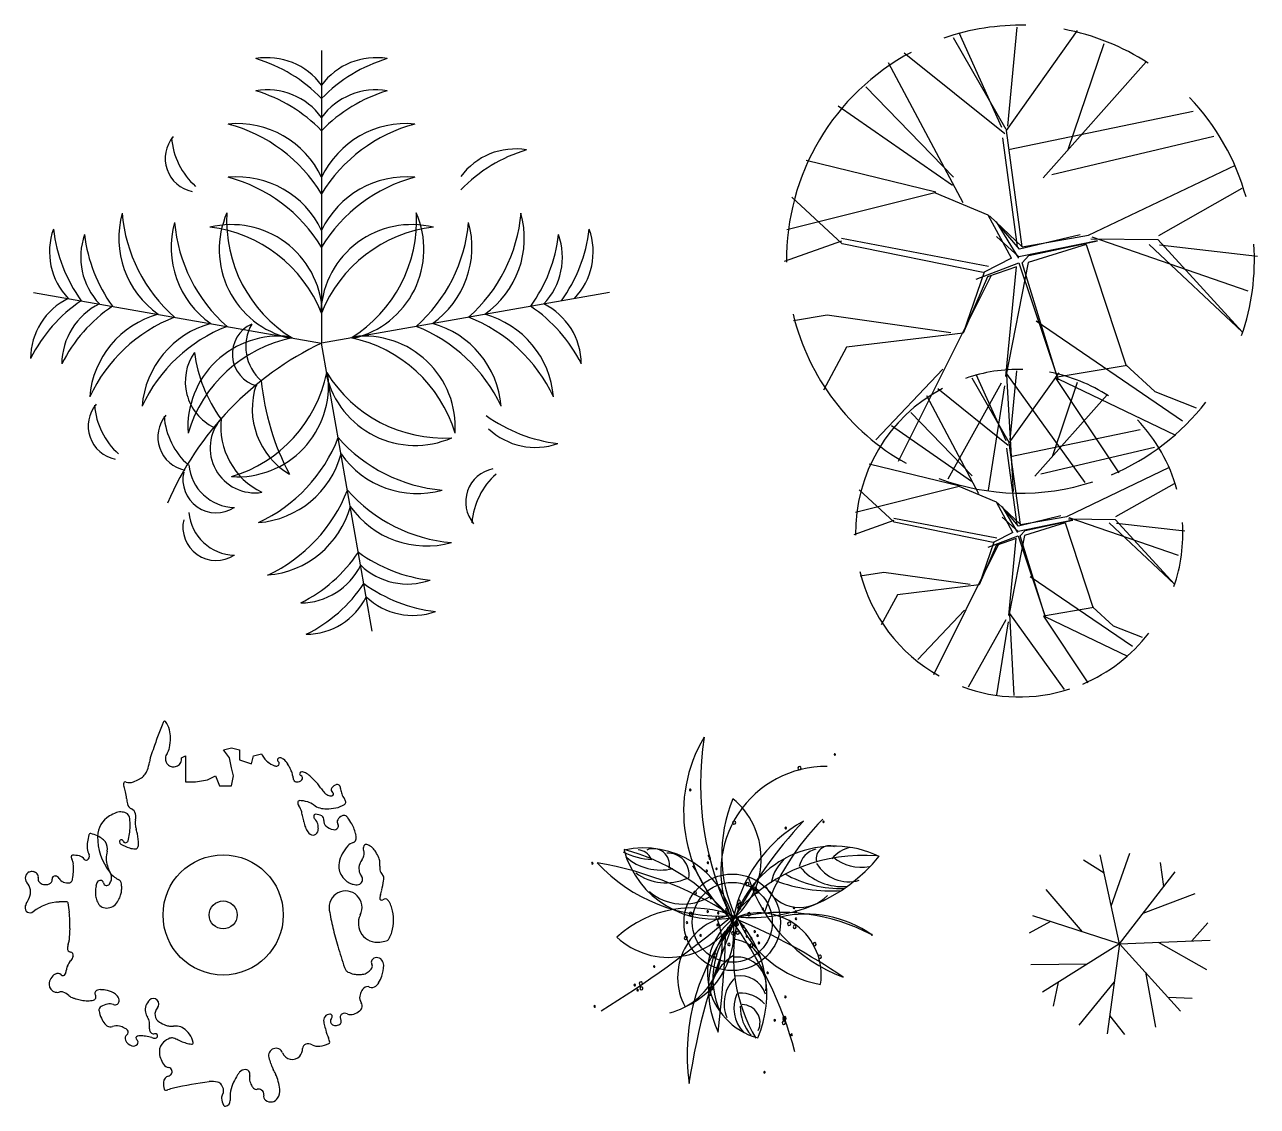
# Model space of a CAD drawing. Extents: x -42728 to 99010, y -18674 to 47645.
# Drawn here: x 42716 to 44614, y 5503 to 7167 of the extents above; entities that cross this region are included whole.
import ezdxf

# ---------------------------------------------------------------- set-up
doc = ezdxf.new("R2010")
doc.units = 0
doc.header["$LTSCALE"] = 100
doc.header["$MEASUREMENT"] = 0
doc.layers.get('0').update_dxf_attribs({"linetype": 'CONTINUOUS'})
doc.layers.add('1', color=1, linetype='CONTINUOUS')
doc.layers.add('WINDOW', color=2, linetype='CONTINUOUS')
doc.styles.get("Standard").update_dxf_attribs({"font": 'ISOCP'})

# ---------------------------------------------------------------- blocks, each defined once
blk = doc.blocks.new('P02TRX01')
at = {"color": 0, "linetype": 'ByBlock'}
for p, q in [((-0.0399, 0.2813), (-0.1308, 0.4841)), ((-0.03, 0.2753), (0.1219, 0.4889)), ((-0.0272, 0.2845), (-0.0072, 0.4959)), ((-0.031, 0.2771), (-0.143, 0.4733)), ((0.1015, 0.2341), (0.1786, 0.4613)), ((-0.0337, 0.2677), (-0.2486, 0.4406)), ((0.0481, 0.1739), (0.2686, 0.422)), ((-0.1228, 0.1202), (-0.2822, 0.4196)), ((-0.143, 0.1751), (-0.3306, 0.3684)), ((-0.1453, 0.1573), (-0.3897, 0.3271)), ((-0.026, 0.2344), (0.3692, 0.3167)), ((0.0037, 0.0267), (-0.03, 0.2753)), ((-0.0062, 0.0264), (-0.0376, 0.2594)), ((0.0666, 0.181), (0.4129, 0.2626)), ((-0.1812, 0.1432), (-0.4582, 0.2109)), ((0.1451, 0.0511), (0.4593, 0.2011)), ((-0.1835, 0.1421), (-0.4994, 0.0626)), ((-0.3813, 0.033), (-0.4888, 0.1323)), ((-0.0693, 0.0941), (-0.1835, 0.1421)), ((0.2956, 0.0509), (0.4739, 0.1518)), ((-0.0193, 0.002), (-0.0693, 0.0941)), ((0.0037, 0.0267), (-0.0661, 0.0926)), ((-0.0523, 0.0798), (-0.0046, 0.0024)), ((-0.0023, 0.0211), (-0.0523, 0.0798)), ((-0.3826, 0.0383), (-0.505, -0.0048)), ((-0.0685, -0.0158), (-0.3827, 0.0444)), ((-0.0795, -0.0284), (-0.3813, 0.033)), ((-0.0033, 0.0052), (-0.0515, 0.0485)), ((0.1644, 0.0395), (-0.0033, 0.0052)), ((0.1272, 0.0524), (-0.0023, 0.0211)), ((0.0037, 0.0267), (0.1451, 0.0511)), ((0.1401, 0.0316), (0.0163, -0.0068)), ((0.018, 0.0081), (0.1644, 0.0395)), ((0.1401, 0.0316), (0.2252, -0.2257)), ((0.1502, 0.0438), (0.2932, 0.0419)), ((0.1521, 0.0476), (0.4856, -0.0675)), ((0.2747, 0.0316), (0.4739, -0.1553)), ((0.4739, -0.1553), (0.2932, 0.0419)), ((0.297, 0.0308), (0.5062, 0.0066)), ((-0.0193, 0.002), (-0.0774, -0.0274)), ((0.0033, -0.008), (0.018, 0.0081)), ((-0.0947, -0.0428), (-0.0033, -0.0081)), ((-0.0089, -0.0164), (-0.0703, -0.0374)), ((0.0163, -0.0068), (-0.0316, -0.251)), ((-0.0316, -0.251), (-0.0089, -0.0164)), ((-0.0033, -0.0081), (0.0805, -0.2575)), ((0.0805, -0.2575), (0.0033, -0.008)), ((-0.0638, -0.0361), (-0.2616, -0.4323)), ((-0.0774, -0.0274), (-0.1226, -0.1582)), ((-0.0703, -0.0374), (-0.1226, -0.1582)), ((-0.4131, -0.1198), (-0.485, -0.1315)), ((-0.1491, -0.1573), (-0.4131, -0.1198)), ((0.0332, -0.1319), (0.346, -0.3455)), ((-0.1226, -0.1582), (-0.3718, -0.188)), ((-0.3718, -0.188), (-0.421, -0.2797)), ((-0.1664, -0.2348), (-0.3091, -0.3858)), ((0.2283, -0.2272), (0.074, -0.253)), ((0.2252, -0.2257), (0.2869, -0.2828)), ((-0.0298, -0.2473), (-0.016, -0.4961)), ((-0.0297, -0.2449), (0.1373, -0.4775)), ((0.074, -0.253), (0.2098, -0.4567)), ((0.0803, -0.256), (0.3312, -0.3757)), ((-0.0411, -0.2647), (-0.1554, -0.4702)), ((-0.034, -0.2703), (-0.0693, -0.4935)), ((0.2869, -0.2828), (0.3752, -0.3176))]:
    blk.add_line(p, q, dxfattribs=at)
for start, end in [(88.6766, 109.1318), (56.9006, 79.3688), (117.8667, 180.7636), (15.425, 43.7388), (340.9435, 3.7139), (193.5797, 240.7292), (292.8624, 322.3567), (249.5801, 287.9773)]:
    blk.add_arc((0, 0), 0.5, start, end, dxfattribs=at)
blk = doc.blocks.new('A$C02926387')
at = {"layer": 'WINDOW'}
for p, xscale, yscale, zscale in [((363.6, 673.4), 720, 720, 720), ((361.5, 251.9), 503.9999999999999, 503.9999999999999, 503.9999999999999)]:
    blk.add_blockref('P02TRX01', p, dxfattribs=dict(at, xscale=xscale, yscale=yscale, zscale=zscale))
blk = doc.blocks.new('A$C02EC4B9F')
at = {"layer": '1'}
blk.add_blockref('A$C02926387', (0, -1.9), dxfattribs=at)
blk = doc.blocks.new('TREE')
at = {"color": 3}
for p in [(0, 450), (-443.2, 78.1), (443.2, 78.1), (78.1, -443.2)]:
    blk.add_line(p, (0, 0), dxfattribs=at)
for centre, radius, start, end in [((-83.7, 335.3), 103.9, 36.29, 99.6243), ((-168, 213.7), 233.8, 44.0763, 73.3794), ((83.7, 335.3), 103.9, 80.3757, 143.71), ((168, 213.7), 233.8, 106.6206, 135.9237), ((-83.7, 285.7), 103.9, 36.29, 99.6243), ((-168, 164.1), 233.8, 44.0763, 73.3794), ((83.7, 285.7), 103.9, 80.3757, 143.71), ((168, 164.1), 233.8, 106.6206, 135.9237), ((-130.1, 193.8), 143.9, 25.2489, 95.3937), ((-205.9, 104), 241.2, 31.3712, 75.0366), ((130.1, 193.8), 143.9, 84.6063, 154.7511), ((205.9, 104), 241.2, 104.9634, 148.6288), ((-188.9, 284.2), 51.8, 139.742, 258.7475), ((-118.8, 325.1), 112.6, 184.618, 228.2106), ((298.1, 194.8), 103.9, 80.3757, 143.71), ((382.3, 73.2), 233.8, 106.6206, 135.9237), ((-130.1, 111.9), 143.9, 25.2489, 95.3937), ((-205.9, 22.1), 241.2, 31.3712, 75.0366), ((130.1, 111.9), 143.9, 84.6063, 154.7511), ((205.9, 22.1), 241.2, 104.9634, 148.6288), ((-168.2, 161.8), 143.9, 164.6063, 234.7511), ((-66.7, 220.8), 241.2, 184.9634, 228.6288), ((-17.3, 144.1), 140.2, 156.3654, 256.5741), ((66, 188.6), 212.2, 176.8122, 238.3335), ((-66, 188.6), 212.2, 301.6665, 3.1878), ((17.3, 144.1), 140.2, 283.4259, 23.6346), ((66.7, 220.8), 241.2, 311.3712, 355.0366), ((168.2, 161.8), 143.9, 305.2489, 15.3937), ((-314.8, 140.5), 103.9, 160.3757, 223.71), ((-180.4, 202.4), 233.8, 186.6206, 215.9237), ((-87.6, 147.6), 143.9, 164.6063, 234.7511), ((14, 206.6), 241.2, 184.9634, 228.6288), ((-138.9, 42.1), 140.2, 3.4259, 103.6346), ((-197.2, -32.3), 212.2, 21.6665, 83.1878), ((138.9, 42.1), 140.2, 76.3654, 176.5741), ((197.2, -32.3), 212.2, 96.8122, 158.3335), ((-14, 206.6), 241.2, 311.3712, 355.0366), ((87.6, 147.6), 143.9, 305.2489, 15.3937), ((179.7, 202.2), 233.8, 324.0763, 353.3794), ((314.1, 140.4), 103.9, 316.29, 19.6243), ((-266.8, 132.1), 103.9, 160.3757, 223.71), ((-132.5, 193.9), 233.8, 186.6206, 215.9237), ((132.5, 193.9), 233.8, 324.0763, 353.3794), ((266.8, 132.1), 103.9, 316.29, 19.6243), ((-343.9, -24.4), 103.9, 116.29, 179.6243), ((-238.8, -128.4), 233.8, 124.0763, 153.3794), ((-295.9, -32.8), 103.9, 116.29, 179.6243), ((295.9, -32.8), 103.9, 0.3757, 63.71), ((-190.8, -136.9), 233.8, 124.0763, 153.3794), ((-213.4, -94.5), 143.9, 105.2489, 175.3937), ((-138.2, -184.7), 241.2, 111.3712, 155.0366), ((138.2, -184.7), 241.2, 24.9634, 68.6288), ((213.4, -94.5), 143.9, 4.6063, 74.7511), ((190.8, -136.9), 233.8, 26.6206, 55.9237), ((-132.8, -108.7), 143.9, 105.2489, 175.3937), ((-57.6, -198.9), 241.2, 111.3712, 155.0366), ((-86.6, -16.9), 50.7, 114.2257, 255.1279), ((-46.4, -5.3), 70.2, 150.4398, 228.6694), ((57.6, -198.9), 241.2, 24.9634, 68.6288), ((132.8, -108.7), 143.9, 4.6063, 74.7511), ((-65.6, -129.5), 140.2, 83.4259, 183.6346), ((-2.4, -199.8), 212.2, 101.6665, 163.1878), ((2.4, -199.8), 212.2, 16.8122, 78.3335), ((65.6, -129.5), 140.2, 356.3654, 96.5741), ((209.1, -438.9), 486.1, 115.4772, 156.6585), ((-131.6, -59.2), 78.2, 144.9865, 244.4034), ((27.4, 15.3), 225, 187.5759, 215.8942), ((-199.8, -2.4), 212.2, 286.8122, 348.3335), ((-129.5, -65.6), 140.2, 266.3654, 6.5741), ((144.1, -17.3), 140.2, 193.4259, 293.6346), ((188.6, 66), 212.2, 211.6665, 273.1878), ((9.9, -101.2), 116.6, 161.4477, 239.3672), ((285.7, -22.2), 380.1, 185.4007, 208.139), ((-307.4, -127.6), 51.8, 139.742, 258.7475), ((-237.3, -86.6), 112.6, 184.618, 228.2106), ((-200.2, -144.5), 51.8, 139.742, 258.7475), ((-130.1, -103.6), 112.6, 184.618, 228.2106), ((390.7, 77.8), 233.8, 234.0763, 263.3794), ((-102.6, -161.5), 68.9, 138.8744, 278.9763), ((-42.7, -128.4), 112.5, 173.7536, 244.097), ((328.9, -56.6), 103.9, 226.29, 289.6243), ((-198.9, -57.6), 241.2, 294.9634, 338.6288), ((206.6, 14), 241.2, 221.3712, 265.0366), ((-108.7, -132.8), 143.9, 274.6063, 344.7511), ((147.6, -87.6), 143.9, 215.2489, 285.3937), ((-132.5, -181), 72, 185.1845, 268.654), ((-162.1, -209.9), 51.3, 167.0577, 302.8533), ((273.6, -244.4), 51.8, 101.2525, 220.258), ((343.7, -285.4), 112.6, 131.7894, 175.382), ((-184.7, -138.2), 241.2, 294.9634, 338.6288), ((220.8, -66.7), 241.2, 221.3712, 265.0366), ((-132.5, -254.3), 72, 185.1845, 268.654), ((-94.5, -213.4), 143.9, 274.6063, 344.7511), ((161.8, -168.2), 143.9, 215.2489, 285.3937), ((-162.1, -283.2), 51.3, 167.0577, 302.8533), ((-136.9, -190.8), 233.8, 296.6206, 325.9237), ((193.9, -132.5), 233.8, 234.0763, 263.3794), ((-32.8, -295.9), 103.9, 270.3757, 333.71), ((132.1, -266.8), 103.9, 226.29, 289.6243), ((-128.4, -239.1), 233.8, 296.6206, 325.9237), ((202.4, -180.8), 233.8, 234.0763, 263.3794), ((-24.3, -344.2), 103.9, 270.3757, 333.71), ((140.6, -315.2), 103.9, 226.29, 289.6243)]:
    blk.add_arc(centre, radius, start, end, dxfattribs=at)
at = {"color": 3, "width": 0.8, "flags": 9}
for tag in ['XSIZE', 'YSIZE']:
    blk.add_attdef(tag, (54.6, -14.8), '', height=0.5, dxfattribs=at)
blk = doc.blocks.new('A$C0AFE4F2D')
for p, q in [((305.4, 548.4), (317.8, 551.4)), ((317.8, 551.4), (330.1, 548.4)), ((240.7, 536), (246.9, 539.1)), ((246.9, 539.1), (246.9, 499.1)), ((314.7, 536), (305.4, 548.4)), ((317.8, 520.6), (314.7, 536)), ((330.1, 548.4), (330.1, 533)), ((330.1, 533), (348.6, 526.8)), ((348.6, 526.8), (351.7, 539.1)), ((351.7, 539.1), (364, 542.2)), ((320.9, 508.3), (317.8, 520.6)), ((246.9, 499.1), (262.3, 499.1)), ((262.3, 499.1), (280.8, 502.2)), ((280.8, 502.2), (293.1, 508.3)), ((293.1, 508.3), (299.3, 492.9)), ((317.8, 492.9), (320.9, 508.3)), ((299.3, 492.9), (317.8, 492.9))]:
    blk.add_line(p, q)
for radius in [92.5, 21.5]:
    blk.add_circle((304.8, 294.4), radius)
for centre, radius, start, end in [((313.5, 545.3), 110.6, 155.3138, 158.1851), ((214.5, 590.8), 1.72, 36.8884, 155.3138), ((184.6, 568.3), 39.2, 16.1152, 36.8884), ((3367.9, -598), 3372.1, 159.6249, 160.0045), ((619.1, 423), 439.8, 158.1851, 159.6249), ((180.3, 567.1), 43.6, 0, 16.1152), ((1394.3, 120.2), 1271.8, 160.0045, 160.6226), ((197.6, 556.9), 25.2, 326.1021, 347.4827), ((151.8, 567.1), 72.1, 347.4827, 360), ((258.8, 519.6), 68.2, 160.6226, 171.733), ((231, 534.4), 15.1, 146.1021, 173.8715), ((228.3, 534.7), 12.3, 173.8715, 206.5807), ((228, 534.5), 12.8, 333.4197, 7.092), ((391.6, 553.2), 29.7, 201.8254, 216.8887), ((391.4, 553.1), 29.4, 216.8887, 232.0254), ((391.5, 532.9), 3.19, 85.7998, 235.0045), ((390.9, 524.7), 11.4, 53.1486, 85.7998), ((383, 514.1), 24.7, 31.1113, 53.1486), ((163, 526.9), 27, 323.1116, 339.6923), ((133.8, 537.7), 58.1, 339.6923, 351.733), ((229.9, 535.5), 14.1, 206.5807, 237.0882), ((227.8, 532.4), 10.3, 237.0882, 270), ((227.8, 536.5), 14.4, 270, 297.7897), ((229.2, 533.9), 11.5, 297.7897, 333.4197), ((399.4, 563.4), 42.5, 232.0254, 248.2121), ((386.4, 530.9), 7.55, 248.2121, 287.2461), ((387.6, 527.2), 3.68, 287.2461, 55.0045), ((332.5, 483.6), 83.6, 26.5807, 31.1113), ((319.1, 476.9), 98.6, 22.4091, 26.5807), ((390.2, 506.2), 21.7, 4.1836, 22.4091), ((425.4, 511.6), 2.9, 84.0454, 246.7126), ((423.9, 497.9), 16.7, 63.4503, 84.0454), ((418.1, 486.2), 29.8, 48.061, 63.4503), ((154.4, 496), 3.04, 69.9295, 180.1262), ((162.5, 496), 11.2, 180.1262, 200.14), ((160.8, 513.6), 15.7, 249.9295, 292.2671), ((117.8, 618.6), 129.2, 292.2671, 296.5495), ((164.8, 524.4), 23.9, 296.5495, 306.5172), ((163, 526.9), 27, 306.5172, 323.1116), ((427.5, 508.9), 15.7, 184.1836, 205.6707), ((418.4, 504.6), 5.62, 205.6707, 270), ((418.4, 508.8), 9.88, 270, 317.3396), ((422.6, 505), 4.25, 317.3396, 66.7126), ((318.8, 375.6), 178.4, 45.0193, 48.061), ((355.5, 412.4), 126.4, 41.4063, 45.0193), ((413.7, 463.7), 48.8, 32.6888, 41.4063), ((482.7, 482.3), 13.1, 104.0271, 145.1902), ((480.5, 491), 4.16, 26.6474, 104.0271), ((97.7, 472.2), 57.9, 11.3855, 20.14), ((19, 456.4), 138.2, 7.0455, 11.3855), ((502.4, 520.6), 56.5, 212.6888, 220.792), ((475.3, 497.2), 20.8, 220.792, 243.4505), ((471.1, 488.7), 11.3, 243.4505, 274.3867), ((476, 487), 5.02, 145.1902, 236.6351), ((471.7, 480.4), 2.87, 274.3867, 56.6351), ((471.7, 486.6), 14.1, 5.33, 26.6474), ((514.8, 490.6), 29.3, 185.33, 200.0664), ((514.2, 490.4), 28.6, 200.0664, 217.2677), ((241.9, 483.9), 86.5, 187.0455, 192.5319), ((168.4, 467.6), 11.2, 192.5319, 245.0643), ((159, 447.5), 11, 12.0517, 65.0643), ((421.6, 468.1), 2.05, 90, 175.863), ((428.3, 467.6), 8.81, 175.863, 217.0337), ((401.3, 447.2), 25, 12.9569, 37.0337), ((421.6, 422.2), 48, 73.819, 90), ((426.9, 440.7), 28.7, 52.6959, 73.819), ((460.5, 484.8), 26.7, 232.6959, 254.6051), ((464.1, 497.6), 40.1, 254.6051, 270), ((464.1, 526.8), 69.2, 270, 281.6994), ((469.2, 501.7), 43.6, 281.6994, 300.9467), ((482.8, 466.6), 10.8, 9.1019, 37.2677), ((489.7, 467.7), 3.88, 300.9467, 9.1019), ((147.8, 415.1), 36.3, 119.7343, 180), ((172.6, 371.6), 86.4, 111.7882, 119.7343), ((145.5, 439.4), 13.4, 91.5479, 111.7882), ((146, 422.2), 30.7, 75.9726, 91.5479), ((151.1, 442.8), 9.41, 47.6317, 75.9726), ((149.9, 441.5), 11.2, 5.7143, 47.6317), ((64, 432.9), 97.6, 351.7938, 5.7143), ((193.3, 435.9), 24, 168.4336, 191.1003), ((148.2, 445.2), 22.1, 348.4336, 12.0517), ((291.9, 422.1), 137.3, 9.6779, 12.9569), ((562.5, 468.2), 137.3, 189.6779, 192.9569), ((483.5, 450), 56.1, 192.9569, 201.8146), ((450.2, 446.1), 6.11, 174.183, 227.4289), ((446.9, 446.4), 2.78, 90, 174.183), ((436.5, 431.1), 14.2, 13.2903, 47.4289), ((446.9, 429.6), 19.6, 60.7469, 90), ((453.3, 441), 6.53, 349.6742, 60.7469), ((468.8, 438.2), 9.22, 169.6742, 228.2403), ((486.5, 437.5), 6.18, 150.21, 213.409), ((494.9, 432.7), 15.8, 116.5495, 150.21), ((490.5, 441.4), 6.04, 60.5879, 116.5495), ((488.4, 437.6), 10.4, 36.8884, 60.5879), ((439, 400.5), 72.2, 27.9445, 36.8884), ((228.2, 385), 134.1, 165.9546, 170.7014), ((101, 416.8), 3.03, 133.9431, 165.9546), ((100.6, 417.3), 2.39, 75.9729, 133.9431), ((88.7, 369.6), 51.5, 63.9929, 75.9729), ((57.1, 433.9), 104.6, 345.955, 351.7938), ((229.4, 443), 60.8, 191.1003, 196.3126), ((72.7, 397.1), 102.5, 12.3003, 16.3126), ((96.8, 402.4), 77.9, 0, 12.3003), ((475.4, 446.8), 47.5, 201.8146, 211.4458), ((443.4, 427.2), 9.94, 211.4458, 270), ((443.4, 424.7), 7.43, 270, 338.9275), ((418.3, 426.8), 33, 0, 13.2903), ((438, 426.8), 13.2, 338.9275, 360), ((478.4, 449), 23.7, 228.2403, 260.544), ((475.7, 432.4), 6.9, 260.544, 322.589), ((477.2, 431.3), 5.05, 322.589, 33.409), ((436.7, 399.3), 74.8, 14.0454, 27.9445), ((495.9, 414.1), 13.7, 341.2331, 14.0454), ((129.1, 401.2), 33.7, 170.7014, 205.0131), ((89.4, 371.1), 49.8, 53.1486, 63.9929), ((202.3, 415.1), 90.8, 180, 217.0258), ((106.7, 394.2), 21, 36.3957, 53.1486), ((110.1, 396.7), 16.7, 344.6736, 36.3957), ((148, 407.1), 2.93, 19.1063, 189.3913), ((149.8, 407.4), 4.72, 189.3913, 239.0531), ((179.7, 457.4), 62.9, 239.0531, 252.2566), ((154.6, 409.4), 3.99, 199.1063, 316.5217), ((154.4, 409.5), 4.2, 316.5217, 345.955), ((166.9, 402.4), 7.81, 320.4661, 360), ((536.2, 363.7), 54.1, 137.0898, 168.6826), ((511, 387.1), 19.7, 107.9476, 137.0898), ((503, 411.7), 6.21, 287.9476, 341.2331), ((527.8, 396.7), 7.57, 149.9484, 203.583), ((525.4, 398.1), 4.79, 63.4505, 149.9484), ((514, 375.2), 30.4, 31.8687, 63.4505), ((76.5, 383.4), 5.59, 161.9237, 213.5807), ((72.8, 384.5), 1.77, 90, 161.9237), ((59.7, 372.2), 14.6, 2.2912, 33.5807), ((72.8, 339.2), 47.1, 76.9304, 90), ((80.6, 372.5), 13, 35.8185, 76.9304), ((94.1, 382.2), 3.73, 215.8185, 297.6515), ((93, 384.4), 6.14, 297.6515, 25.0131), ((164.9, 381.7), 40.1, 164.6736, 197.4138), ((169.8, 426.4), 30.4, 252.2566, 270), ((169.8, 399.9), 3.98, 270, 320.4661), ((556.2, 356), 44.4, 147.4727, 157.763), ((498.7, 392.6), 23.7, 327.4727, 341.5572), ((509.9, 388.9), 12, 341.5572, 23.583), ((491.9, 361.5), 56.3, 21.8148, 31.8687), ((519.3, 372.5), 26.9, 7.234, 21.8148), ((10.2, 350.8), 10.3, 75.9729, 111.565), ((9.7, 348.7), 12.6, 43.78, 75.9729), ((-62.7, 367.3), 137, 360, 2.2912), ((-139.6, 367.3), 214, 358.1667, 0), ((176.2, 385.2), 52, 197.4138, 208.3631), ((109.8, 349.3), 23.6, 12.0769, 28.3631), ((508.7, 369.2), 26, 168.6826, 214.9127), ((532.6, 365.6), 18.9, 157.763, 217.5155), ((564.2, 366.6), 18.5, 171.696, 189.5309), ((521.8, 372.8), 24.3, 351.696, 7.234), ((557.3, 365.4), 11.5, 189.5309, 228.9522), ((10.1, 351.2), 9.95, 111.565, 222.2284), ((-13.7, 329.6), 22.1, 335.2649, 42.2284), ((14.1, 352.9), 6.4, 345.1424, 43.78), ((26.8, 349.6), 6.74, 165.1424, 222.1382), ((30.7, 353.1), 12, 222.1382, 258.6973), ((31.7, 357.8), 16.8, 258.6973, 289.4401), ((35, 348.4), 6.81, 289.4401, 6.9695), ((46.2, 349.8), 4.53, 86.764, 186.9695), ((46.1, 347.4), 6.85, 26.6957, 86.764), ((61.8, 355.3), 10.7, 206.6957, 253.8767), ((68.6, 379), 35.4, 253.8767, 270), ((68.6, 346.6), 2.96, 270, 327.9841), ((59.4, 352.4), 13.9, 327.9841, 348.6825), ((8.7, 362.5), 65.6, 348.6825, 358.1667), ((128.8, 335.3), 20.1, 150.9422, 168.6826), ((115.6, 342.6), 4.97, 13.1644, 150.9422), ((125.5, 344.9), 5.19, 193.1644, 324.9691), ((162.1, 384.9), 40.6, 217.0258, 242.2915), ((113.6, 353.3), 19.7, 324.9691, 345.955), ((120.3, 351.6), 12.8, 345.955, 12.0769), ((138.9, 340.6), 9.48, 8.4767, 62.2915), ((108.5, 336), 40.2, 0, 8.4767), ((520.6, 377.5), 40.6, 214.9127, 231.3591), ((508.5, 362.4), 21.2, 231.3591, 254.1739), ((510.8, 370.3), 29.5, 254.1739, 270), ((510.8, 349.6), 8.8, 270, 299.1871), ((511.1, 349.1), 8.19, 299.1871, 37.5155), ((172.1, 410.1), 384.8, 348.4047, 350.5316), ((545.2, 351.5), 6.92, 357.3365, 48.9522), ((514.5, 352.9), 37.6, 350.5316, 357.3365), ((156.5, 329.7), 48.3, 168.6826, 180.1096), ((148.6, 329.7), 40.5, 180.1096, 191.3175), ((94.6, 343.7), 55.9, 328.2026, 338.1854), ((119.9, 333.5), 28.6, 338.1854, 352.1508), ((101.8, 336), 46.9, 352.1508, 360), ((493.2, 305.9), 25.4, 333.0205, 189.9626), ((574.5, 316.3), 28.9, 162.1207, 171.9517), ((479.8, 346.9), 70.7, 342.1207, 348.4047), ((7.6, 305.4), 7.73, 167.6577, 308.9555), ((17.2, 303.3), 17.6, 165.955, 167.6577), ((17.3, 303.3), 17.7, 164.2575, 165.955), ((14.8, 304), 15.1, 148.9422, 164.2575), ((-73.9, 357.4), 88.4, 328.9422, 335.2649), ((54.4, 247.4), 66.8, 91.525, 128.9555), ((64.3, -123.3), 437.7, 90, 91.525), ((64.3, 312.8), 1.58, 64.4132, 90), ((64.1, 312.4), 2.07, 11.3175, 64.4132), ((-51.2, 289.3), 119.7, 4.5756, 11.3175), ((148.3, 329.7), 40.2, 191.3175, 202.566), ((125.3, 320.1), 15.2, 202.566, 270), ((125.3, 324.7), 19.8, 270, 328.2026), ((548.8, 320), 2.97, 171.9517, 311.1702), ((554.3, 313.7), 5.32, 42.2175, 131.1702), ((543.3, 303.7), 20.2, 26.5807, 42.2175), ((519.4, 291.8), 46.9, 16.3353, 26.5807), ((501.3, 286.5), 65.7, 0, 16.3353), ((-248, 273.5), 317, 0, 4.5756), ((937.3, 383.9), 476.3, 189.9626, 193.2491), ((541.7, 281.2), 28.9, 153.0205, 278.4325), ((501.3, 286.5), 65.7, 343.6648, 360), ((-88.9, 273.5), 158, 353.5159, 360), ((1005.7, 400), 546.6, 193.2491, 196.317), ((515.5, 282.3), 50.9, 333.4193, 343.6648), ((86.6, 241.2), 21.7, 157.9863, 174.3515), ((44.1, 258.4), 24.1, 337.9863, 353.5159), ((529.7, 361.6), 110.2, 278.4325, 284.0271), ((555.5, 258.5), 3.96, 284.0271, 313.8773), ((548.5, 265.9), 14.1, 313.8773, 333.4193), ((70.7, 242.8), 5.69, 174.3515, 262.4189), ((69.2, 232.1), 5.12, 348.2035, 82.4189), ((61.2, 233.8), 13.3, 315.3338, 348.2035), ((1370.7, 506.9), 926.8, 196.317, 198.4465), ((540.7, 220.3), 8.47, 90, 147.392), ((540.7, 218.1), 10.7, 39.456, 90), ((88.2, 206.6), 24.9, 158.759, 175.4086), ((89, 206.3), 25.8, 135.3338, 158.759), ((507, 218.8), 16.4, 198.4465, 214.5319), ((500.9, 214.6), 9.03, 214.5319, 243.4505), ((515.7, 223.1), 20.7, 306.8514, 329.3385), ((538.4, 221.8), 5.72, 147.392, 211.6213), ((528.4, 215.6), 6.04, 329.3385, 31.6213), ((539.1, 216.8), 12.8, 360, 39.456), ((503.7, 216.8), 48.2, 339.973, 0), ((55, 187.5), 18, 118.3385, 180), ((50.2, 196.5), 7.72, 46.8492, 118.3385), ((58.2, 205.1), 4.09, 226.8492, 333.544), ((48.9, 209.8), 14.5, 333.544, 355.4086), ((514.8, 242.3), 40, 243.4505, 257.0837), ((513.6, 237.1), 34.6, 257.0837, 270), ((513.6, 236.5), 34, 270, 283.0376), ((517.1, 221.4), 18.5, 283.0376, 306.8514), ((526, 200.9), 21.2, 310.6201, 329.0191), ((493.2, 220.6), 59.4, 329.0191, 339.973), ((49.2, 187.5), 12.2, 180, 257.1178), ((49.5, 188.8), 13.6, 257.1178, 286.7983), ((55.8, 168.1), 8.13, 68.1402, 106.7983), ((48.3, 149.4), 28.2, 48.3039, 68.1402), ((103.9, 168.2), 5.1, 283.7037, 31.337), ((112.7, 173.6), 5.27, 106.3416, 211.337), ((115.9, 162.7), 16.7, 90, 106.3416), ((115.9, 135.8), 43.5, 79.9038, 90), ((115.6, 134), 45.4, 63.4504, 79.9038), ((128.1, 159), 17.4, 36.7723, 63.4504), ((546.1, 162.7), 31.8, 153.4193, 167.7599), ((534, 168.8), 18.2, 134.4187, 153.4193), ((527, 175.9), 8.17, 66.4411, 134.4187), ((533.8, 191.7), 9.05, 246.4411, 310.6201), ((80.6, 185.6), 20.3, 228.3039, 251.7659), ((94.3, 227.3), 64.1, 251.7659, 255.9726), ((123.7, 345.1), 185.5, 255.9726, 258.4454), ((96.6, 212.4), 50.1, 258.4454, 270), ((96.6, 198), 35.7, 270, 283.7037), ((119.6, 148.1), 6.03, 116.5497, 151.8406), ((138.6, 110.2), 48.4, 104.2697, 116.5497), ((130.3, 142.6), 15, 68.5425, 104.2697), ((138.4, 163), 6.97, 248.5425, 302.0055), ((131.8, 161.7), 12.9, 360, 36.7723), ((139.2, 161.7), 5.45, 302.0055, 0), ((205.7, 148.2), 20.8, 161.5536, 189.3125), ((206.2, 148), 21.3, 134.1288, 161.5536), ((197.4, 157.1), 8.64, 316.402, 134.1288), ((527.3, 166.8), 12.5, 167.7599, 216.8431), ((510.7, 154.4), 8.18, 335.0926, 36.8431), ((119.9, 148), 6.34, 151.8406, 191.3175), ((160.6, 156.1), 47.8, 191.3175, 205.4437), ((164.7, 158), 52.4, 205.4437, 216.8884), ((204.1, 147.9), 19.2, 189.3125, 214.5303), ((173.1, 126.5), 18.5, 8.8816, 34.5303), ((213.8, 141.5), 14, 136.402, 240.0732), ((470.2, 131.4), 10.8, 143.1113, 190.4666), ((469.3, 132), 9.7, 92.9126, 143.1113), ((469, 137.9), 3.77, 313.72, 92.9126), ((475.8, 130.9), 5.99, 133.72, 229.9096), ((481.2, 130.9), 5.56, 303.7019, 34.6331), ((490.2, 137.1), 5.37, 121.7461, 214.6331), ((491.9, 134.3), 8.69, 64.0837, 121.7461), ((501.3, 153.6), 12.7, 244.0837, 291.0952), ((492.7, 175.9), 36.6, 291.0952, 306.8512), ((507.7, 155.8), 11.6, 306.8512, 335.0926), ((132.9, 134.2), 12.6, 216.8884, 240.3426), ((131.1, 131.1), 9.01, 240.3426, 290.436), ((140.7, 105.3), 18.4, 76.0068, 110.436), ((135.9, 86.1), 38.3, 63.4505, 76.0068), ((145.5, 105.4), 16.7, 44.3909, 63.4505), ((154.1, 113.8), 4.69, 303.4038, 44.3909), ((207, 120.1), 15.9, 170.0438, 191.1594), ((171.7, 126.3), 19.9, 350.0438, 8.8816), ((198.1, 118.4), 6.88, 191.1594, 282.1364), ((243.5, 193.2), 73.6, 240.0732, 248.2118), ((225.9, 149.1), 26.1, 248.2118, 261.8988), ((225.3, 144.9), 21.9, 261.8988, 277.7449), ((231.5, 99.5), 23.9, 82.5958, 97.7449), ((231.7, 101.3), 22.1, 56.3278, 82.5958), ((224.6, 90.6), 35, 35.4997, 56.3278), ((518.1, 140.2), 59.5, 190.4666, 194.0454), ((797.8, 210.2), 347.8, 194.0454, 195.5258), ((546.4, 140.3), 86.9, 195.5258, 203.8864), ((477.5, 133), 8.69, 229.9096, 270), ((477.5, 136.4), 12.1, 270, 303.7019), ((160.3, 104.4), 6.52, 123.4038, 205.1216), ((169.6, 108.8), 16.8, 205.1216, 251.5768), ((166.7, 100.1), 7.7, 251.5768, 322.8878), ((173.5, 104.9), 3, 101.6794, 235.2072), ((169, 98.4), 4.86, 322.8878, 55.2072), ((177.1, 87.4), 20.9, 90, 101.6794), ((177.1, 32.2), 76.1, 83.8884, 90), ((181, 68.1), 40, 69.4397, 83.8884), ((199.5, 117.5), 12.8, 249.4397, 275.1554), ((200.3, 108.2), 3.51, 275.1554, 102.1364), ((224.9, 84.6), 18.3, 130.503, 180), ((235.8, 71.9), 35.1, 111.7883, 130.503), ((225.9, 96.5), 8.59, 73.3941, 111.7883), ((215.3, 60.9), 45.7, 63.7317, 73.3941), ((262.6, 156.7), 61.1, 243.7317, 252.0849), ((283.4, 221), 128.7, 252.0849, 255.9729), ((258.7, 122.3), 26.9, 255.9729, 264.4763), ((226.1, 91.7), 33.1, 11.3171, 35.4997), ((256.3, 97.7), 2.25, 264.4763, 11.3171), ((433.9, 89.1), 6.74, 107.534, 181.7747), ((435.6, 83.6), 12.4, 61.1887, 107.534), ((444.1, 154.8), 63, 278.5182, 291.7882), ((443.9, 94.9), 25.2, 8.3287, 23.8864), ((466.7, 98.3), 2.19, 291.7882, 8.3287), ((240.7, 84.6), 34.1, 180, 215.736), ((385.9, 77.8), 11.3, 22.0372, 195.81), ((411.1, 88), 15.9, 202.0372, 316.2724), ((410.7, 88.4), 16.4, 316.2724, 1.7747), ((450.6, 111), 18.8, 241.1887, 278.5182), ((223.5, 72.3), 13, 215.736, 258.6164), ((219.7, 53.2), 6.47, 16.2633, 78.6164), ((575.2, 131.4), 208, 195.81, 198.4464), ((417.6, 78.9), 41.8, 198.4464, 204.3263), ((456.5, 96.5), 84.6, 204.3263, 208.134), ((223.2, 36.3), 10.3, 103.5358, 176.4038), ((219.2, 53.1), 6.94, 283.5358, 16.2633), ((287.8, 5.5), 32.6, 75.0553, 97.76), ((466.5, -35.6), 162.7, 149.0192, 153.5055), ((350.8, 33.8), 27.8, 138.1569, 149.0192), ((339.3, 44.1), 12.4, 90, 138.1569), ((339.3, 49.8), 6.7, 22.648, 90), ((357.4, 43.1), 12.2, 161.9277, 194.396), ((338.2, 49.3), 7.9, 341.9277, 22.648), ((383.4, 49.8), 39.1, 194.396, 206.5803), ((224.8, -27.4), 178.2, 25.5105, 28.134), ((325.6, 20.7), 66.4, 4.7669, 25.5105), ((248.4, 34.7), 35.5, 176.4038, 194.045), ((215.8, 26.6), 1.95, 194.045, 275.8652), ((214.3, 42.1), 17.6, 275.8652, 287.0219), ((257.5, -99.2), 130.2, 102.9296, 107.0219), ((367.2, -576.8), 620.2, 97.76, 102.9296), ((293.3, 26.1), 11.3, 36.8887, 75.0553), ((289.6, 23.3), 15.9, 4.9345, 36.8887), ((295.7, 23.8), 9.76, 326.2591, 4.9345), ((367.9, 13.5), 52.5, 153.5055, 185.1046), ((364.3, 40.2), 17.8, 206.5803, 224.6858), ((356, 32), 6.03, 224.6858, 280.8367), ((358.9, 16.9), 9.3, 56.2821, 100.8367), ((360, 18.6), 7.32, 348.9398, 56.2821), ((368.4, 24.2), 23.5, 329.5226, 4.7669), ((311.4, 13.3), 9.09, 146.2591, 186.3914), ((334.2, 15.9), 32, 186.3914, 206.5803), ((308.1, 2.8), 2.88, 206.5803, 278.1394), ((307.4, 8.1), 8.22, 278.1394, 5.1046), ((375, 15.6), 7.97, 168.9398, 233.1632), ((378.3, 20.1), 13.5, 233.1632, 279.4562), ((378.6, 18.3), 11.7, 279.4562, 329.5226)]:
    blk.add_arc(centre, radius, start, end)
blk = doc.blocks.new('A$C73981363')
for radius in [74.3, 61.5]:
    blk.add_circle((216.6, 248.1), radius)
for centre, radius, start, end in [((365.4, 418.3), 223.7, 149.2214, 228.7442), ((637, 461.3), 469.3, 171.2288, 206.7368), ((374.4, 506.3), 1.25, 351.4593, 171.4593), ((374.4, 506.3), 1.25, 171.4593, 351.4593), ((360.8, 326.1), 161.8, 89.4071, 204.0106), ((320, 485.2), 2.5, 351.4593, 171.4593), ((320, 485.2), 2.5, 171.4593, 351.4593), ((151.9, 451.8), 1.25, 351.4593, 171.4593), ((151.9, 451.8), 1.25, 171.4593, 351.4593), ((424.7, 351.7), 224.4, 157.3089, 205.1128), ((140.8, 345.7), 120.3, 312.1364, 50.2853), ((219.4, 401.4), 2.5, 171.4593, 351.4593), ((219.4, 401.4), 2.5, 351.4593, 171.4593), ((825.3, -62.7), 683.3, 136.9496, 152.7484), ((430.9, 215), 215.9, 119.0624, 170.6356), ((623.9, 138.5), 379.2, 134.9984, 160.9495), ((357, 402.7), 1.25, 351.4593, 171.4593), ((357, 402.7), 1.25, 171.4593, 351.4593), ((298.8, 393.2), 1.25, 351.4593, 171.4593), ((298.8, 393.2), 1.25, 171.4593, 351.4593), ((80.7, 222.2), 140.3, 12.8417, 102.5972), ((95.2, 336.6), 24.8, 348.3379, 114.2746), ((373.3, 205), 160.3, 64.4444, 161.2506), ((352.9, 327.6), 33.8, 103.0651, 169.374), ((366.1, 345.4), 20.5, 68.126, 190.7714), ((409.1, 314.5), 50.2, 102.9713, 141.1035), ((99.7, 457.2), 112.8, 243.0749, 266.435), ((-27.1, 60.6), 309.1, 39.8196, 75.5364), ((189.6, 397.7), 144.8, 195.4616, 282.7299), ((106.4, 409.7), 81.1, 228.746, 283.1708), ((70.6, 336), 23.4, 24.0903, 87.5831), ((117.3, 321.8), 32.8, 350.1964, 92.6471), ((180.7, 350.5), 1.25, 351.4593, 171.4593), ((180.7, 350.5), 1.25, 171.4593, 351.4593), ((181.9, 346.6), 1.25, 351.4593, 171.4593), ((181.9, 346.6), 1.25, 171.4593, 351.4593), ((244.9, 509.9), 254.4, 264.731, 320.9639), ((417, 91.1), 260, 85.1679, 136.9734), ((342.8, 295.8), 67.7, 129.9952, 168.8682), ((415.2, 399.1), 66.4, 229.6905, 280.7545), ((1.2, 339), 1.25, 351.4593, 171.4593), ((1.2, 339), 1.25, 171.4593, 351.4593), ((196.7, 514.5), 256.7, 222.9097, 273.8455), ((-84, -200.8), 548.4, 55.5511, 80.2731), ((8.7, 339.7), 0, 94.36, 171.4593), ((114.6, 388.2), 79.3, 234.0347, 294.0265), ((-388.6, 5.4), 636.6, 25.8664, 31.1825), ((177.2, 327.2), 1.25, 351.4593, 171.4593), ((177.2, 327.2), 1.25, 171.4593, 351.4593), ((179, 339.8), 1.25, 351.4593, 171.4593), ((179, 339.8), 1.25, 171.4593, 351.4593), ((192.3, 330.4), 1.25, 351.4593, 171.4593), ((192.3, 330.4), 1.25, 171.4593, 351.4593), ((384.3, 476.9), 176.9, 240.5457, 271.6032), ((384.9, 386.4), 83.2, 219.3014, 276.4979), ((395.7, 367.5), 57, 210.2078, 286.4167), ((240, 306.8), 2.5, 171.4593, 351.4593), ((240, 306.8), 2.5, 351.4593, 171.4593), ((471.5, 389.7), 241.1, 197.2785, 249.5234), ((369.5, 540), 243.5, 249.2246, 273.6941), ((140.9, 354.9), 78.7, 228.7785, 301.7621), ((159.2, 293.3), 2.5, 171.4593, 351.4593), ((159.2, 293.3), 2.5, 351.4593, 171.4593), ((251.8, 299.5), 2.5, 351.4593, 171.4593), ((251.8, 299.5), 2.5, 171.4593, 351.4593), ((254.8, 295.4), 2.5, 171.4593, 351.4593), ((254.8, 295.4), 2.5, 351.4593, 171.4593), ((320.5, 329.5), 58.6, 206.9476, 317.0313), ((154.4, 99.7), 170.5, 66.8434, 132.5624), ((178.8, 264.7), 1.25, 351.4593, 171.4593), ((208.5, 267.6), 2.5, 351.4593, 171.4593), ((208.5, 267.6), 2.5, 171.4593, 351.4593), ((226.8, 279.5), 2.5, 351.4593, 171.4593), ((226.8, 279.5), 2.5, 171.4593, 351.4593), ((227.2, 270.3), 2.5, 171.4593, 351.4593), ((227.2, 270.3), 2.5, 351.4593, 171.4593), ((227.8, 273.9), 2.5, 351.4593, 171.4593), ((227.8, 273.9), 2.5, 171.4593, 351.4593), ((263.6, 268.5), 1.25, 351.4593, 171.4593), ((263.6, 268.5), 1.25, 171.4593, 351.4593), ((311.5, 270.4), 1.25, 351.4593, 171.4593), ((311.5, 270.4), 1.25, 171.4593, 351.4593), ((314.3, 264.5), 1.25, 351.4593, 171.4593), ((-896.8, 1582.9), 1730.6, 301.7846, 309.8774), ((118.4, 310.5), 116.4, 227.0419, 332.3639), ((92.3, 213.8), 108.7, 285.0518, 21.1445), ((228.4, 163.5), 95.9, 97.3435, 208.3048), ((92.9, 233.4), 126.2, 293.8682, 9.1043), ((146.9, 247.6), 1.25, 351.4593, 171.4593), ((146.9, 247.6), 1.25, 171.4593, 351.4593), ((470.1, 43.8), 323.1, 138.9231, 187.7885), ((152.6, 261.4), 2.5, 351.4593, 171.4593), ((152.6, 261.4), 2.5, 171.4593, 351.4593), ((178.8, 264.7), 1.25, 171.4593, 351.4593), ((283.4, 171.6), 105.1, 126.0816, 254.7745), ((338.4, 146.5), 158.5, 140.3764, 205.1018), ((308.9, 161.6), 122.1, 132.6336, 205.0887), ((193.8, 255.2), 2.5, 351.4593, 171.4593), ((193.8, 255.2), 2.5, 171.4593, 351.4593), ((194.9, 262.3), 1.25, 171.4593, 351.4593), ((194.9, 262.3), 1.25, 351.4593, 171.4593), ((-266.3, -105.7), 599.5, 14.9265, 36.9643), ((216.6, 248.1), 1.88, 351.4593, 171.4593), ((216.6, 248.1), 1.87, 171.4593, 351.4593), ((258.1, 167.1), 95.4, 351.3058, 115.2309), ((217.9, 250.2), 1.13686837721616e-13, 171.4593, 242.0143), ((463.4, 195.3), 245, 167.9005, 210.838), ((223.5, 245.2), 2.5, 351.4593, 171.4593), ((99, 137.6), 170.7, 336.7163, 44.1398), ((380.6, 318.6), 168.3, 201.7317, 260.3873), ((-125, -585.8), 907.9, 55.6651, 67.2438), ((292.1, -33.8), 297.2, 61.9939, 102.7412), ((242.3, 260.7), 2.5, 351.4593, 171.4593), ((242.3, 260.7), 2.5, 171.4593, 351.4593), ((330.2, 84.6), 176.1, 54.8212, 103.0446), ((304.2, 245.9), 2.5, 351.4593, 171.4593), ((314.3, 264.5), 1.25, 171.4593, 351.4593), ((314.5, 253.5), 1.25, 351.4593, 171.4593), ((314.5, 253.5), 1.25, 171.4593, 351.4593), ((1171, -150.8), 1032.1, 157.3735, 171.6008), ((167.8, 228), 1.25, 351.4593, 171.4593), ((167.8, 228), 1.25, 171.4593, 351.4593), ((194, 244.2), 1.25, 171.4593, 351.4593), ((194, 244.2), 1.25, 351.4593, 171.4593), ((-1475.5, 283.9), 1682.8, 353.0164, 358.322), ((211.4, 237.9), 2.5, 351.4593, 171.4593), ((211.4, 237.9), 2.5, 171.4593, 351.4593), ((217.7, 231.4), 2.5, 171.4593, 351.4593), ((217.7, 231.4), 2.5, 351.4593, 171.4593), ((223.5, 245.2), 2.5, 171.4593, 351.4593), ((225.2, 232.2), 2.5, 351.4593, 171.4593), ((225.2, 232.2), 2.5, 351.4593, 171.4593), ((225.2, 232.2), 2.5, 171.4593, 351.4593), ((225.2, 232.2), 2.5, 171.4593, 351.4593), ((233.9, 241.8), 1.25, 351.4593, 171.4593), ((233.9, 241.8), 1.25, 171.4593, 351.4593), ((236.5, 234.1), 1.25, 351.4593, 171.4593), ((236.5, 234.1), 1.25, 171.4593, 351.4593), ((239, 226.4), 1.25, 351.4593, 171.4593), ((251.1, 233.8), 1.25, 351.4593, 171.4593), ((251.1, 233.8), 1.25, 171.4593, 351.4593), ((255.6, 227.6), 1.25, 351.4593, 171.4593), ((255.6, 227.6), 1.25, 171.4593, 351.4593), ((304.2, 245.9), 2.5, 171.4593, 351.4593), ((312.6, 241), 2.5, 351.4593, 171.4593), ((312.6, 241), 2.5, 171.4593, 351.4593), ((431.6, 228.6), 0.625, 351.4593, 171.4593), ((431.6, 228.6), 0.625, 171.4593, 351.4593), ((145.2, 224), 2.5, 351.4593, 171.4593), ((145.2, 224), 2.5, 171.4593, 351.4593), ((211.5, 214.1), 1.88, 351.4593, 171.4593), ((211.5, 214.1), 1.87, 171.4593, 351.4593), ((212.9, 170.2), 52.4, 20.8202, 83.1158), ((239, 226.4), 1.25, 171.4593, 351.4593), ((246, 212.5), 2.5, 171.4593, 351.4593), ((246, 212.5), 2.5, 351.4593, 171.4593), ((245.9, 223.6), 1.25, 351.4593, 171.4593), ((245.9, 223.6), 1.25, 171.4593, 351.4593), ((257.6, 216.3), 1.25, 171.4593, 351.4593), ((257.6, 216.3), 1.25, 351.4593, 171.4593), ((343.4, 214.4), 2.5, 351.4593, 171.4593), ((343.4, 214.4), 2.5, 171.4593, 351.4593), ((254.5, 134.5), 71.8, 120.563, 179.5241), ((190.6, 197.1), 2.5, 351.4593, 171.4593), ((190.6, 197.1), 2.5, 171.4593, 351.4593), ((224.5, 150.1), 44.5, 350.7216, 96.4927), ((351.5, 194.9), 2.5, 351.4593, 171.4593), ((351.5, 194.9), 2.5, 171.4593, 351.4593), ((96.4, 180.1), 1.25, 351.4593, 171.4593), ((96.4, 180.1), 1.25, 171.4593, 351.4593), ((262.7, 177.1), 2.5, 351.4593, 171.4593), ((262.7, 177.1), 2.5, 171.4593, 351.4593), ((270.9, 170.4), 1.25, 351.4593, 171.4593), ((66.5, 151.6), 1.25, 351.4593, 171.4593), ((66.5, 151.6), 1.25, 171.4593, 351.4593), ((76, 153.9), 2.5, 171.4593, 351.4593), ((76, 153.9), 2.5, 351.4593, 171.4593), ((258.4, 122.9), 54.5, 133.2984, 203.074), ((228.9, 125.3), 40.7, 17.6741, 100.6203), ((270.9, 170.4), 1.25, 171.4593, 351.4593), ((70.8, 143.7), 1.25, 351.4593, 171.4593), ((70.8, 143.7), 1.25, 171.4593, 351.4593), ((76.7, 146.5), 2.5, 171.4593, 351.4593), ((76.7, 146.5), 2.5, 351.4593, 171.4593), ((184.9, 146.7), 2.5, 351.4593, 171.4593), ((184.9, 146.7), 2.5, 171.4593, 351.4593), ((274.3, 116.2), 55.2, 156.7603, 222.5182), ((229, 89.4), 49.9, 41.5253, 92.7706), ((298.3, 133.3), 1.25, 351.4593, 171.4593), ((298.3, 133.3), 1.25, 171.4593, 351.4593), ((4.8, 118.8), 1.25, 351.4593, 171.4593), ((4.8, 118.8), 1.25, 171.4593, 351.4593), ((294.5, 118.1), 65.6, 179.093, 221.7676), ((231.6, 93.7), 27.7, 334.4427, 89.2515), ((281.9, 97.3), 1.25, 351.4593, 171.4593), ((281.9, 97.3), 1.25, 171.4593, 351.4593), ((295.9, 93.4), 2.5, 351.4593, 171.4593), ((296.7, 98.8), 2.5, 171.4593, 351.4593), ((296.7, 98.8), 2.5, 351.4593, 171.4593), ((297, 100.6), 2.5, 351.4593, 171.4593), ((297, 100.6), 2.5, 171.4593, 351.4593), ((295.9, 93.4), 2.5, 171.4593, 351.4593), ((307.8, 75.1), 1.25, 351.4593, 171.4593), ((307.8, 75.1), 1.25, 171.4593, 351.4593), ((266.2, 17.3), 1.25, 351.4593, 171.4593), ((266.2, 17.3), 1.25, 171.4593, 351.4593)]:
    blk.add_arc(centre, radius, start, end)
blk = doc.blocks.new('A$C2D125442')
for p, q in [((115.4, 248.6), (83.7, 268.4)), ((139, 139.8), (109.4, 276.6)), ((126.4, 197.8), (155, 278.9)), ((139, 139.8), (224.8, 250.4)), ((207.2, 227.8), (202, 264.8)), ((82.4, 157.9), (26.5, 223.2)), ((175.4, 186.7), (255.8, 216.9)), ((32.9, 173.8), (0, 156.2)), ((139, 139.8), (5.7, 182.5)), ((250.3, 144.1), (275.2, 171.9)), ((139, 139.8), (20.6, 65.2)), ((139, 139.8), (120, 1.1)), ((139, 139.8), (278.9, 145.2)), ((139, 139.8), (233.1, 36.1)), ((198.4, 142.1), (273.2, 99.9)), ((88.8, 108.1), (2.9, 107.2)), ((178.9, 95.8), (194.7, 11.3)), ((44.8, 80.4), (37.1, 43.8)), ((131, 80.9), (76.4, 14.6)), ((213.8, 57.3), (251.2, 56.1)), ((123.9, 29.4), (147, 0))]:
    blk.add_line(p, q)

msp = doc.modelspace()

# ---------------------------------------------------------------- block references
for name, p in [('TREE', (43173.39018, 6677.0524)), ('A$C0AFE4F2D', (42717.14963, 5502.81789)), ('A$C73981363', (43588.91205, 5537.69596)), ('A$C2D125442', (44262.32351, 5613.07881))]:
    msp.add_blockref(name, p)
at = {"layer": 'WINDOW', "color": 3}
msp.add_blockref('A$C02EC4B9F', (43885.51252, 6134.63392), dxfattribs=at)

doc.saveas('drawing.dxf')
